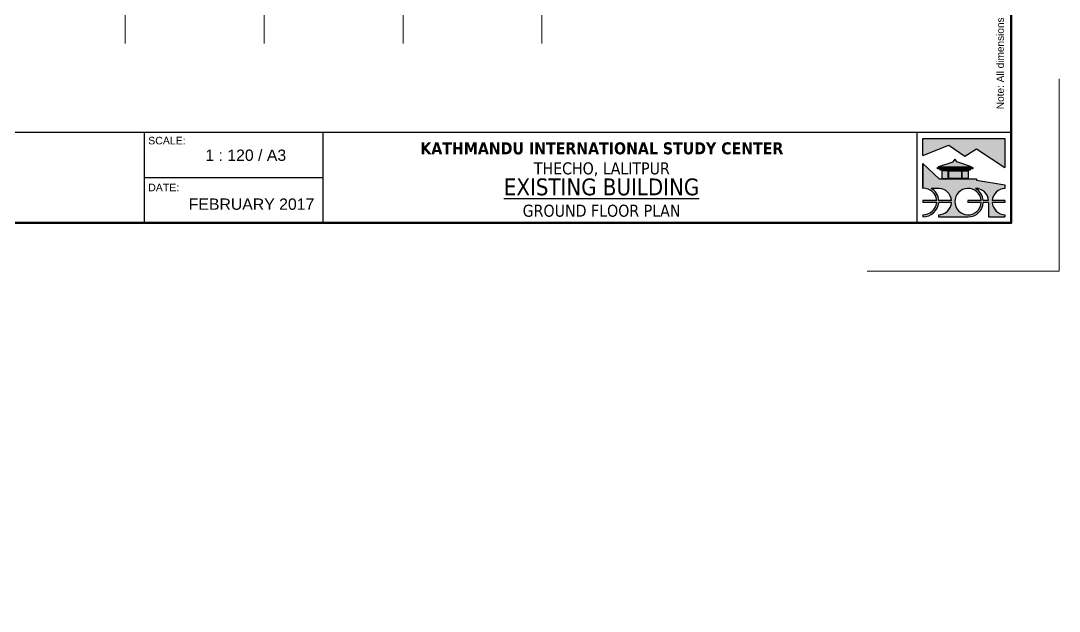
# Model space of a CAD drawing. Header units: inches. Extents: x 527934 to 2134587, y -408734 to 227304.
# Drawn here: x 1722018 to 1747962, y -169538 to -154791 of the extents above; entities that cross this region are included whole.
import ezdxf

# ---------------------------------------------------------------- set-up
doc = ezdxf.new("R2010")
doc.units = ezdxf.units.IN
doc.header["$MEASUREMENT"] = 0
doc.linetypes.add('CENTER', pattern=[2, 1.25, -0.25, 0.25, -0.25])
for name, color, linetype, lineweight in [('centre line', 1, 'CENTER', 9), ('dim', 253, 'Continuous', 9), ('furniture', 253, 'Continuous', 5), ('TITLE THICK', 7, 'Continuous', 50), ('TITLE THIN', 7, 'Continuous', 25)]:
    doc.layers.add(name, color=color, linetype=linetype, lineweight=lineweight)
doc.layers.add('paper', color=4, linetype='Continuous', lineweight=0, plot=False)
doc.styles.get("Standard").update_dxf_attribs({"font": 'arial.ttf'})
doc.styles.add('style1', font='arial.ttf')
doc.dimstyles.new('dim 100', dxfattribs={"dimtxt": 200, "dimasz": 90, "dimexe": 150, "dimexo": 150, "dimgap": 50, "dimtad": 1, "dimdec": 0, "dimzin": 0, "dimdsep": 46, "dimtxsty": 'Standard', "dimblk": 'ARCHTICK', "dimcen": 100, "dimdle": 150, "dimazin": 0, "dimtfac": 1, "dimtdec": 0, "dimtix": 1, "dimtmove": 2, "dimatfit": 3, "dimfxl": 150, "dimfxlon": 1, "dimtolj": 1, "dimtzin": 0, "dimarcsym": 0})

# ---------------------------------------------------------------- blocks, each defined once
blk = doc.blocks.new('12')
at = {"layer": 'TITLE THIN'}
blk.add_hatch(color=256, dxfattribs=at).paths.add_polyline_path([(866309, -470587), (864688, -470587), (864688, -470925), (865201, -470721), (865517, -470933), (865752, -470788), (866309, -471159)])
h = blk.add_hatch(color=256, dxfattribs=at)
h.paths.add_polyline_path([(866309, -471573), (866309, -471501), (865751, -471414), (865751, -471387), (865012, -471387), (864688, -471081), (864688, -471573, -0.406693), (864963, -471815), (864688, -471815), (864688, -471855), (864963, -471855, -0.382198), (864688, -472097), (864688, -472137, 0.386251), (865003, -471855), (865256, -471855, -0.391099), (864995, -472097), (864995, -472137), (865586, -472137, 0.390246), (865883, -471855), (865989, -471855), (865989, -472137), (866309, -472137), (866309, -472097, -0.378308), (866061, -471855), (866309, -471855), (866309, -471815), (866061, -471815, -0.377761)])
h.paths.add_polyline_path([(865843, -471815), (865578, -471815), (865578, -471855), (865843, -471855, -26.183531)], flags=17)
h.paths.add_polyline_path([(865256, -471815), (865003, -471815, 0.249939), (864853, -471573), (865007, -471573, -0.377761)], flags=17)
h.paths.add_polyline_path([(865733, -471573, -0.387177), (865989, -471815), (865883, -471815, 0.250114)], flags=16)
h = blk.add_hatch(color=256, dxfattribs=at)
h.paths.add_polyline_path([(865361, -471048), (865325, -470995), (865290, -471048), (865001, -471143), (865001, -471150), (865653, -471150), (865653, -471144)])
h.paths.add_polyline_path([(865675, -471160), (864976, -471160), (864976, -471184), (865675, -471184)])
h.paths.add_polyline_path([(865624, -471194), (865027, -471194), (865027, -471216), (865624, -471216)])
h.paths.add_polyline_path([(865455, -471226), (865196, -471226), (865196, -471377), (865455, -471377)])
h.paths.add_polyline_path([(865186, -471226), (865066, -471226), (865066, -471377), (865186, -471377)])
h.paths.add_polyline_path([(865585, -471226), (865464, -471226), (865464, -471377), (865585, -471377)])
for p, q in [((864688, -470925), (865201, -470721)), ((865201, -470721), (865517, -470933)), ((865517, -470933), (865752, -470788)), ((865752, -470788), (866309, -471159)), ((864688, -471081), (865012, -471387)), ((864688, -471081), (864688, -471573)), ((864688, -471573), (864688, -471081)), ((865001, -471143), (865290, -471048)), ((865001, -471150), (865001, -471143)), ((865001, -471150), (865653, -471150)), ((865290, -471048), (865325, -470995)), ((865361, -471048), (865325, -470995)), ((865653, -471144), (865361, -471048)), ((865653, -471150), (865653, -471144)), ((865012, -471387), (865751, -471387)), ((865751, -471387), (865751, -471414)), ((865007, -471573), (864853, -471573)), ((865751, -471414), (866309, -471501)), ((866309, -471501), (866309, -471573)), ((864688, -471815), (864688, -471855)), ((864963, -471815), (864688, -471815)), ((864963, -471855), (864688, -471855)), ((865256, -471815), (865003, -471815)), ((865256, -471855), (865003, -471855)), ((865578, -471815), (865578, -471855)), ((865843, -471815), (865578, -471815)), ((865843, -471855), (865578, -471855)), ((865989, -471815), (865883, -471815)), ((865989, -471855), (865883, -471855)), ((865989, -471855), (865989, -472137)), ((866309, -471815), (866061, -471815)), ((866309, -471855), (866061, -471855)), ((866309, -471815), (866309, -471855)), ((864688, -472097), (864688, -472137)), ((864995, -472097), (864995, -472131)), ((864995, -472097), (864995, -472137)), ((864995, -472137), (865586, -472137)), ((865989, -472137), (866309, -472137)), ((866309, -472097), (866309, -472137))]:
    blk.add_line(p, q, dxfattribs=at)
for points in [[(864688, -470925), (864688, -470587), (866309, -470587), (866309, -471159)], [(865186, -471226), (865066, -471226), (865066, -471377), (865186, -471377)], [(865186, -471377), (865186, -471226)], [(865196, -471226), (865455, -471226)], [(865196, -471226), (865196, -471377)], [(865455, -471377), (865196, -471377)], [(865455, -471226), (865455, -471377)], [(865464, -471226), (865585, -471226), (865585, -471377), (865464, -471377)], [(865464, -471377), (865464, -471226)]]:
    blk.add_lwpolyline(points, dxfattribs=at)
for points in [[(864976, -471160), (865675, -471160), (865675, -471184), (864976, -471184)], [(865027, -471194), (865624, -471194), (865624, -471216), (865027, -471216)]]:
    blk.add_lwpolyline(points, close=True, dxfattribs=at)
for centre, radius, start, end in [((864701, -471834), 262, 4.3183, 92.8433), ((864701, -471834), 302, 3.7459, 59.8777), ((864994, -471835), 262, 4.4292, 87.2077), ((865581, -471835), 262, 4.3644, 355.6157), ((865581, -471835), 302, 3.7858, 59.9554), ((865728, -471835), 262, 4.3853, 89.0464), ((866322, -471835), 262, 92.7923, 175.5708), ((864690, -471822), 274, 269.5831, 353.2503), ((864690, -471822), 314, 269.6364, 354.1129), ((864994, -471835), 262, 270.1709, 355.6125), ((865581, -471835), 302, 270.9248, 356.1969), ((866322, -471835), 262, 184.3195, 267.2077)]:
    blk.add_arc(centre, radius, start, end, dxfattribs=at)
blk = doc.blocks.new('_ArchTick')
at = {"color": 0, "linetype": 'ByBlock', "const_width": 0.15}
blk.add_lwpolyline([(-0.5, -0.5), (0.5, 0.5)], dxfattribs=at)
blk = doc.blocks.new('*D2015')
at = {"layer": 'Defpoints', "color": 0, "ltscale": 400}
for p in [(1724628, -131510), (1721158, -177436), (1724628, -177436)]:
    blk.add_point(p, dxfattribs=at)
at = {"layer": 'dim', "color": 0, "lineweight": -2, "ltscale": 400}
for p, q in [((1721008, -177436), (1724778, -177436)), ((1721158, -177436), (1721158, -177286)), ((1724628, -177286), (1724628, -177586))]:
    blk.add_line(p, q, dxfattribs=at)
at = {"layer": 'dim', "color": 0, "lineweight": -2, "ltscale": 400, "xscale": 90, "yscale": 90, "zscale": 90, "rotation": 180}
blk.add_blockref('_ArchTick', (1721158, -177436), dxfattribs=at)
at = {"layer": 'dim', "color": 0, "lineweight": -2, "ltscale": 400, "xscale": 90, "yscale": 90, "zscale": 90}
blk.add_blockref('_ArchTick', (1724628, -177436), dxfattribs=at)
at = {"layer": 'dim', "color": 0, "ltscale": 400, "insert": (1722893, -177283), "char_height": 200, "attachment_point": 5}
blk.add_mtext('\\A1;3470', dxfattribs=at)
blk = doc.blocks.new('*D2016')
at = {"layer": 'Defpoints', "color": 0, "ltscale": 400}
for p in [(1728098, -131510), (1724628, -177436), (1728098, -177436)]:
    blk.add_point(p, dxfattribs=at)
at = {"layer": 'dim', "color": 0, "lineweight": -2, "ltscale": 400}
for p, q in [((1724478, -177436), (1728248, -177436)), ((1724628, -177436), (1724628, -177286)), ((1728098, -177286), (1728098, -177586))]:
    blk.add_line(p, q, dxfattribs=at)
at = {"layer": 'dim', "color": 0, "lineweight": -2, "ltscale": 400, "xscale": 90, "yscale": 90, "zscale": 90, "rotation": 180}
blk.add_blockref('_ArchTick', (1724628, -177436), dxfattribs=at)
at = {"layer": 'dim', "color": 0, "lineweight": -2, "ltscale": 400, "xscale": 90, "yscale": 90, "zscale": 90}
blk.add_blockref('_ArchTick', (1728098, -177436), dxfattribs=at)
at = {"layer": 'dim', "color": 0, "ltscale": 400, "insert": (1726363, -177283), "char_height": 200, "attachment_point": 5}
blk.add_mtext('\\A1;3470', dxfattribs=at)
blk = doc.blocks.new('*D2018')
at = {"layer": 'Defpoints', "color": 0, "ltscale": 400}
for p in [(1735038, -131644), (1735038, -177436), (1731568, -177569)]:
    blk.add_point(p, dxfattribs=at)
at = {"layer": 'dim', "color": 0, "lineweight": -2, "ltscale": 400}
for p, q in [((1731418, -177436), (1735188, -177436)), ((1731568, -177436), (1731568, -177286)), ((1735038, -177286), (1735038, -177586))]:
    blk.add_line(p, q, dxfattribs=at)
at = {"layer": 'dim', "color": 0, "lineweight": -2, "ltscale": 400, "xscale": 90, "yscale": 90, "zscale": 90, "rotation": 180}
blk.add_blockref('_ArchTick', (1731568, -177436), dxfattribs=at)
at = {"layer": 'dim', "color": 0, "lineweight": -2, "ltscale": 400, "xscale": 90, "yscale": 90, "zscale": 90}
blk.add_blockref('_ArchTick', (1735038, -177436), dxfattribs=at)
at = {"layer": 'dim', "color": 0, "ltscale": 400, "insert": (1733303, -177283), "char_height": 200, "attachment_point": 5}
blk.add_mtext('\\A1;3470', dxfattribs=at)
blk = doc.blocks.new('*D2491')
at = {"layer": 'Defpoints', "color": 0, "ltscale": 400}
for p in [(1727018, -138728), (1727018, -178046), (1725818, -184739)]:
    blk.add_point(p, dxfattribs=at)
at = {"layer": 'furniture', "color": 0, "lineweight": -2, "ltscale": 400}
for p, q in [((1725818, -178196), (1725818, -177896)), ((1727018, -177896), (1727018, -178196)), ((1725668, -178046), (1727168, -178046))]:
    blk.add_line(p, q, dxfattribs=at)
at = {"layer": 'furniture', "color": 0, "lineweight": -2, "ltscale": 400, "xscale": 90, "yscale": 90, "zscale": 90, "rotation": 180}
blk.add_blockref('_ArchTick', (1725818, -178046), dxfattribs=at)
at = {"layer": 'furniture', "color": 0, "lineweight": -2, "ltscale": 400, "xscale": 90, "yscale": 90, "zscale": 90}
blk.add_blockref('_ArchTick', (1727018, -178046), dxfattribs=at)
at = {"layer": 'furniture', "color": 0, "ltscale": 400, "insert": (1726418, -177893), "char_height": 200, "attachment_point": 5}
blk.add_mtext('\\A1;1200', dxfattribs=at)
blk = doc.blocks.new('*D2498')
at = {"layer": 'Defpoints', "color": 0, "ltscale": 400}
for p in [(1724628, -152819), (1721158, -198831), (1724628, -198831)]:
    blk.add_point(p, dxfattribs=at)
at = {"layer": 'furniture', "color": 0, "lineweight": -2, "ltscale": 400}
for p, q in [((1721158, -198831), (1721158, -198681)), ((1724628, -198681), (1724628, -198981)), ((1721008, -198831), (1724778, -198831))]:
    blk.add_line(p, q, dxfattribs=at)
at = {"layer": 'furniture', "color": 0, "lineweight": -2, "ltscale": 400, "xscale": 90, "yscale": 90, "zscale": 90, "rotation": 180}
blk.add_blockref('_ArchTick', (1721158, -198831), dxfattribs=at)
at = {"layer": 'furniture', "color": 0, "lineweight": -2, "ltscale": 400, "xscale": 90, "yscale": 90, "zscale": 90}
blk.add_blockref('_ArchTick', (1724628, -198831), dxfattribs=at)
at = {"layer": 'furniture', "color": 0, "ltscale": 400, "insert": (1722893, -198679), "char_height": 200, "attachment_point": 5}
blk.add_mtext('\\A1;3470', dxfattribs=at)
blk = doc.blocks.new('*D2499')
at = {"layer": 'Defpoints', "color": 0, "ltscale": 400}
for p in [(1728098, -152819), (1724628, -198831), (1728098, -198831)]:
    blk.add_point(p, dxfattribs=at)
at = {"layer": 'furniture', "color": 0, "lineweight": -2, "ltscale": 400}
for p, q in [((1724628, -198831), (1724628, -198681)), ((1728098, -198681), (1728098, -198981)), ((1724478, -198831), (1728248, -198831))]:
    blk.add_line(p, q, dxfattribs=at)
at = {"layer": 'furniture', "color": 0, "lineweight": -2, "ltscale": 400, "xscale": 90, "yscale": 90, "zscale": 90, "rotation": 180}
blk.add_blockref('_ArchTick', (1724628, -198831), dxfattribs=at)
at = {"layer": 'furniture', "color": 0, "lineweight": -2, "ltscale": 400, "xscale": 90, "yscale": 90, "zscale": 90}
blk.add_blockref('_ArchTick', (1728098, -198831), dxfattribs=at)
at = {"layer": 'furniture', "color": 0, "ltscale": 400, "insert": (1726363, -198679), "char_height": 200, "attachment_point": 5}
blk.add_mtext('\\A1;3470', dxfattribs=at)
blk = doc.blocks.new('*D2500')
at = {"layer": 'Defpoints', "color": 0, "ltscale": 400}
for p in [(1731568, -152819), (1728098, -198831), (1731568, -198831)]:
    blk.add_point(p, dxfattribs=at)
at = {"layer": 'furniture', "color": 0, "lineweight": -2, "ltscale": 400}
for p, q in [((1728098, -198831), (1728098, -198681)), ((1731568, -198681), (1731568, -198981)), ((1727948, -198831), (1731718, -198831))]:
    blk.add_line(p, q, dxfattribs=at)
at = {"layer": 'furniture', "color": 0, "lineweight": -2, "ltscale": 400, "xscale": 90, "yscale": 90, "zscale": 90, "rotation": 180}
blk.add_blockref('_ArchTick', (1728098, -198831), dxfattribs=at)
at = {"layer": 'furniture', "color": 0, "lineweight": -2, "ltscale": 400, "xscale": 90, "yscale": 90, "zscale": 90}
blk.add_blockref('_ArchTick', (1731568, -198831), dxfattribs=at)
at = {"layer": 'furniture', "color": 0, "ltscale": 400, "insert": (1729833, -198679), "char_height": 200, "attachment_point": 5}
blk.add_mtext('\\A1;3470', dxfattribs=at)
blk = doc.blocks.new('*D2501')
at = {"layer": 'Defpoints', "color": 0, "ltscale": 400}
for p in [(1735038, -152819), (1731568, -198831), (1735038, -198831)]:
    blk.add_point(p, dxfattribs=at)
at = {"layer": 'furniture', "color": 0, "lineweight": -2, "ltscale": 400}
for p, q in [((1731568, -198831), (1731568, -198681)), ((1735038, -198681), (1735038, -198981)), ((1731418, -198831), (1735188, -198831))]:
    blk.add_line(p, q, dxfattribs=at)
at = {"layer": 'furniture', "color": 0, "lineweight": -2, "ltscale": 400, "xscale": 90, "yscale": 90, "zscale": 90, "rotation": 180}
blk.add_blockref('_ArchTick', (1731568, -198831), dxfattribs=at)
at = {"layer": 'furniture', "color": 0, "lineweight": -2, "ltscale": 400, "xscale": 90, "yscale": 90, "zscale": 90}
blk.add_blockref('_ArchTick', (1735038, -198831), dxfattribs=at)
at = {"layer": 'furniture', "color": 0, "ltscale": 400, "insert": (1733303, -198679), "char_height": 200, "attachment_point": 5}
blk.add_mtext('\\A1;3470', dxfattribs=at)

msp = doc.modelspace()

# ---------------------------------------------------------------- linework, layer by layer
at = {"layer": 'centre line', "ltscale": 1500}
for p, q in [((1724628.1, -129618.6), (1724628.1, -155358.6)), ((1728098.1, -129618.6), (1728098.1, -155358.6)), ((1731568.1, -129618.6), (1731568.1, -155358.6)), ((1735038.1, -129618.6), (1735038.1, -155358.6))]:
    msp.add_line(p, q, dxfattribs=at)
at = {"layer": 'paper'}
msp.add_lwpolyline([(1747961.6, -156240.9), (1747961.6, -161040.9), (1743161.6, -161040.9)], dxfattribs=at)
at = {"layer": 'TITLE THICK'}
msp.add_lwpolyline([(1700561.6, -126600.9), (1746761.6, -126600.9), (1746761.6, -159840.9), (1700561.6, -159840.9)], close=True, dxfattribs=at)
at = {"layer": 'TITLE THIN'}
for p, q in [((1746761.6, -157579.8), (1700561.6, -157579.8)), ((1725101.5, -157579.8), (1725101.5, -159840.9)), ((1729562.9, -157579.8), (1729562.9, -159840.9)), ((1744403, -157579.8), (1744403, -159840.9)), ((1746761.6, -159840.9), (1746761.6, -157579.8)), ((1729562.9, -158710.4), (1725101.5, -158710.4)), ((1700561.6, -159840.9), (1746761.6, -159840.9))]:
    msp.add_line(p, q, dxfattribs=at)

# ---------------------------------------------------------------- block references
at = {"layer": 'TITLE THIN', "xscale": 1.261994367465377, "yscale": 1.261994367465377, "zscale": 1.261994367468978}
msp.add_blockref('12', (653324.2, 436146), dxfattribs=at)

# ---------------------------------------------------------------- texts
at = {"layer": 'TITLE THIN', "insert": (1746397.6, -156999), "char_height": 180, "width": 20191.125, "attachment_point": 1, "rotation": 90, "style": 'style1'}
msp.add_mtext('Note: All dimensions are in mm unless otherwise specified.', dxfattribs=at)
at = {"layer": 'TITLE THIN'}
for s, insert, char_height, width, attachment_point in [('{\\fArial|b0|i0|c0|p34;SCALE:}', (1725201.4, -157689.1), 188.43, 1931.405, 1), ('{\\fArial|b0|i0|c0|p34;1 : 120 / A3}', (1726629, -158006.8), 282.645, 2398.932, 1), ('{\\fTahoma|b1|i0|c0|p34;KATHMANDU INTERNATIONAL STUDY CENTER\\P\\fTahoma|b0|i0|c0|p34;THECHO, LALITPUR}', (1736534.5, -157826.7), 300, 14787.901, 2), ('{\\fTahoma|b0|i0|c0|p34;\\LEXISTING BUILDING}', (1736527.1, -158729.5), 420, 12813.24, 2), ('{\\fArial|b0|i0|c0|p34;DATE:}', (1725201.4, -158860.5), 188.43, 1931.405, 1), ('FEBRUARY 2017', (1726213.4, -159228.9), 282.645, 3921.408, 1), ('{\\fTahoma|b0|i0|c0|p34;GROUND FLOOR PLAN}', (1736527.1, -159384.1), 300, 14787.901, 2)]:
    msp.add_mtext(s, dxfattribs=dict(at, insert=insert, char_height=char_height, width=width, attachment_point=attachment_point))

# ---------------------------------------------------------------- dimensions: what is measured, and where the dimension line sits
at = {"layer": 'dim', "ltscale": 400}
for base, p1, p2, picture, middle in [((1724628.1, -177435.5), (1721158.1, -177435.5), (1724628.1, -131510.2), '*D2015', (1722893.1, -177283.4)), ((1728098.1, -177435.5), (1724628.1, -177435.5), (1728098.1, -131510.2), '*D2016', (1726363.1, -177283.4)), ((1735038.1, -177435.5), (1731568.1, -177569), (1735038.1, -131643.7), '*D2018', (1733303.1, -177283.4))]:
    dim = msp.add_linear_dim(base=base, p1=p1, p2=p2, dimstyle='dim 100', override={"dimpost": '\\X'}, dxfattribs=at)
    dim.commit()
    dim.dimension.update_dxf_attribs({"geometry": picture, "text_midpoint": middle})
at = {"layer": 'furniture', "ltscale": 400}
for base, p1, p2, picture, middle in [((1727018.1, -178045.5), (1725818.1, -184739.4), (1727018.1, -138727.7), '*D2491', (1726418.1, -177893.4)), ((1724628.1, -198831), (1721158.1, -198831), (1724628.1, -152819.3), '*D2498', (1722893.1, -198678.9)), ((1728098.1, -198831), (1724628.1, -198831), (1728098.1, -152819.3), '*D2499', (1726363.1, -198678.9)), ((1731568.1, -198831), (1728098.1, -198831), (1731568.1, -152819.3), '*D2500', (1729833.1, -198678.9)), ((1735038.1, -198831), (1731568.1, -198831), (1735038.1, -152819.3), '*D2501', (1733303.1, -198678.9))]:
    dim = msp.add_linear_dim(base=base, p1=p1, p2=p2, dimstyle='dim 100', override={"dimpost": '\\X'}, dxfattribs=at)
    dim.commit()
    dim.dimension.update_dxf_attribs({"geometry": picture, "text_midpoint": middle})

doc.saveas('drawing.dxf')
